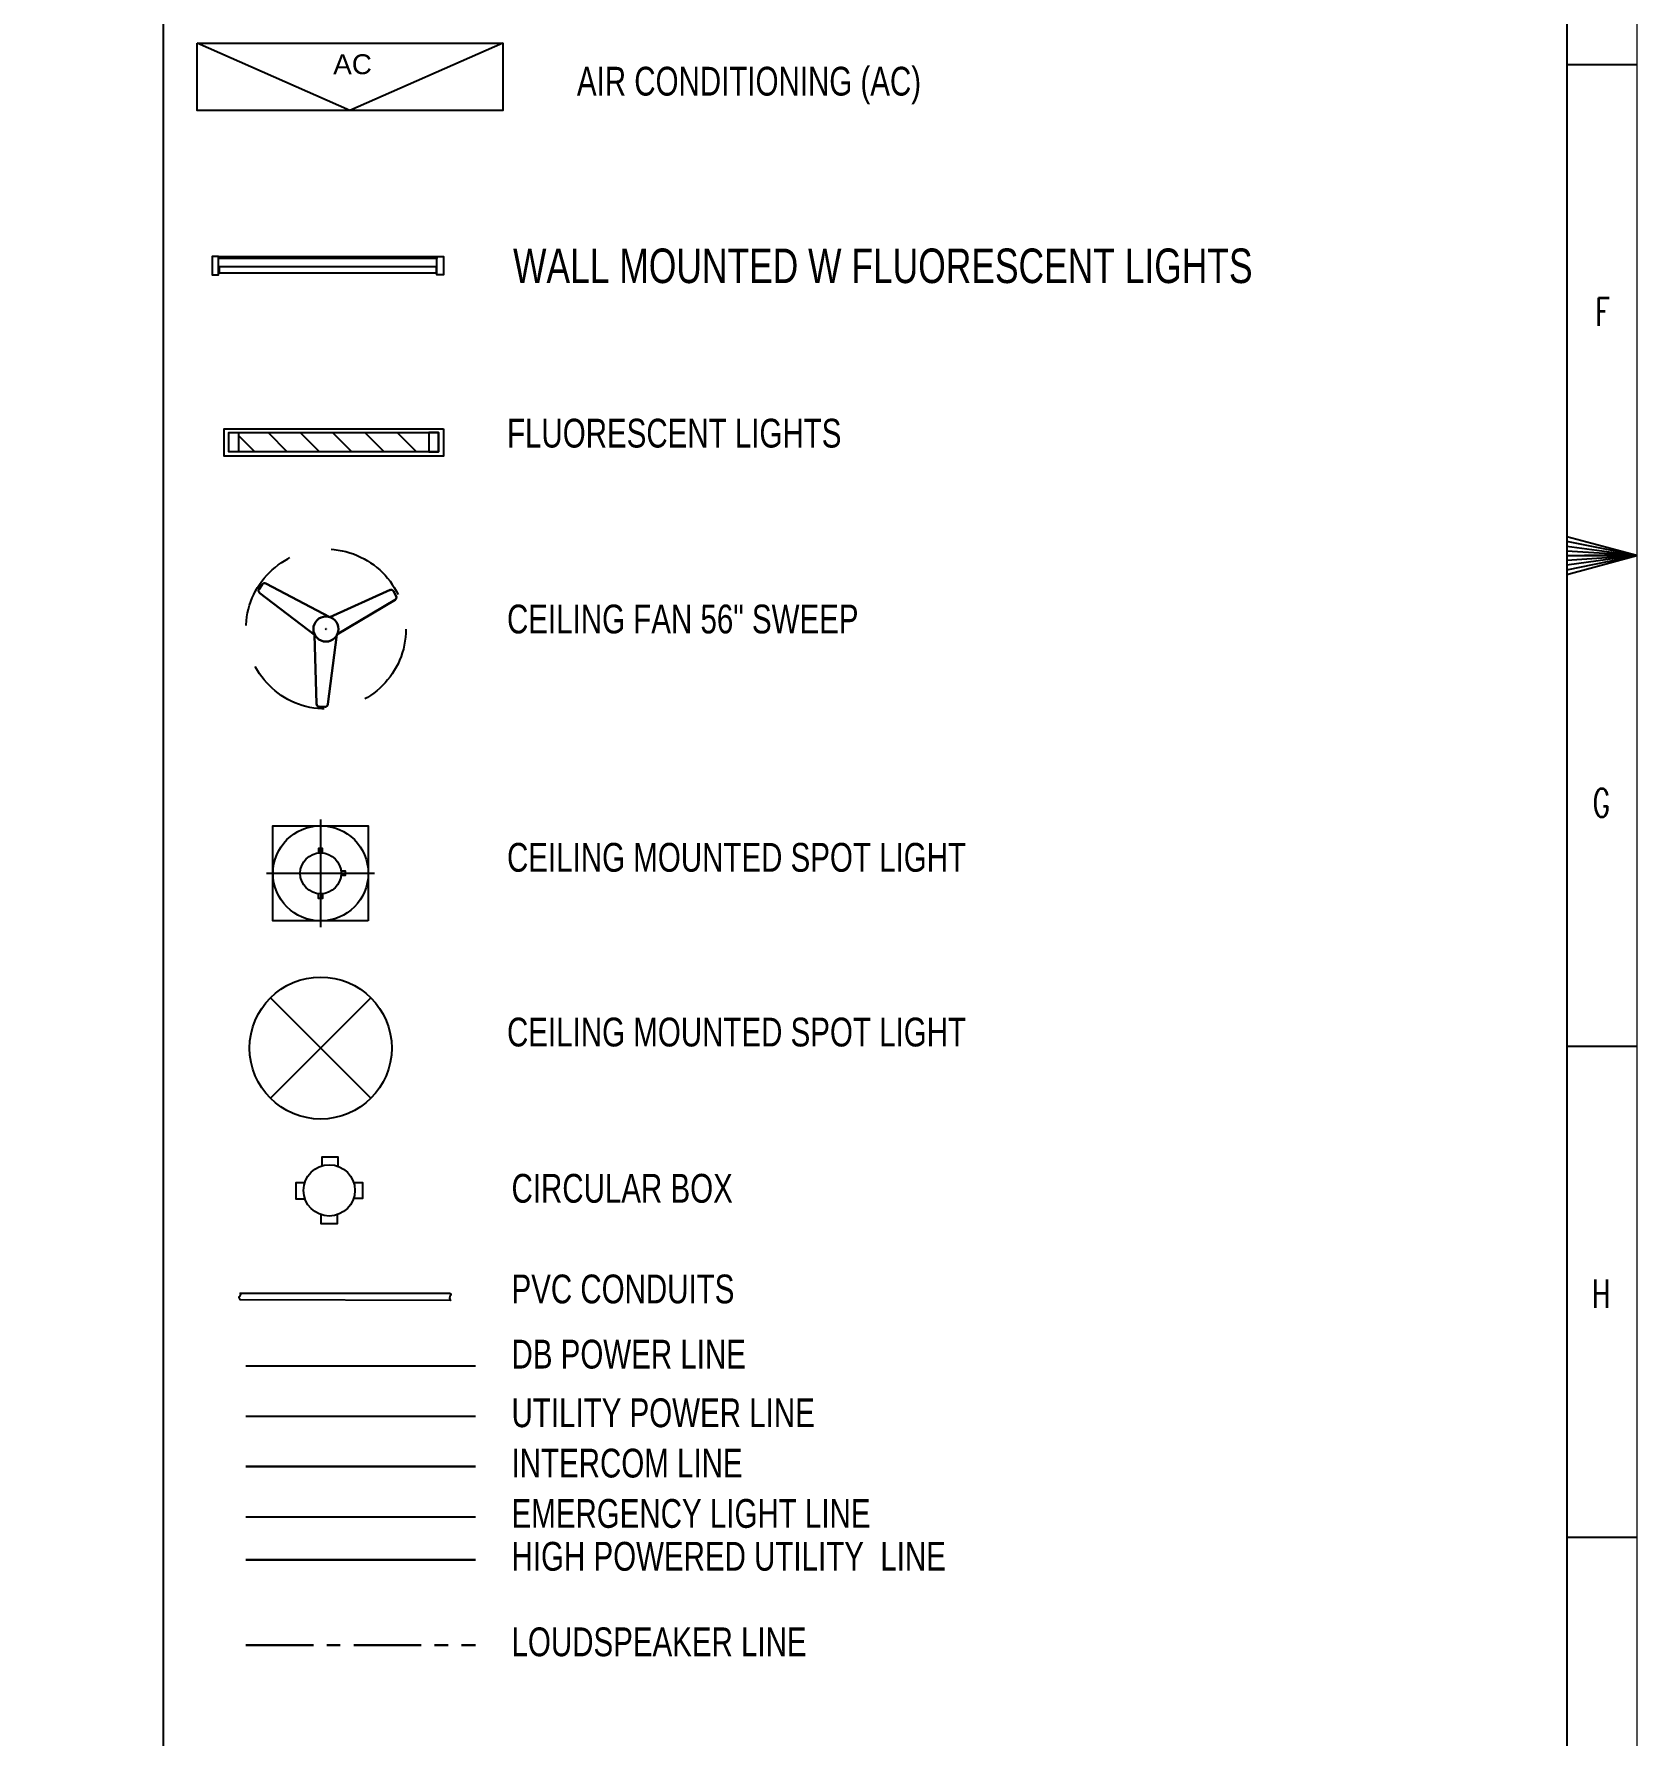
# Model space of a CAD drawing. Header units: inches. Extents: x 112 to 4169, y -2569 to 841.
# Drawn here: x 913.8 to 1102.6, y -973.9 to -773.4 of the extents above; entities that cross this region are included whole.
import ezdxf

# ---------------------------------------------------------------- set-up
doc = ezdxf.new("R2010")
doc.units = ezdxf.units.IN
doc.header["$MEASUREMENT"] = 0
doc.linetypes.add('Bathroom _ King & Twin$0$CENTER', pattern=[50.8, 31.75, -6.35, 6.35, -6.35])
doc.linetypes.add('DASHED', pattern=[0.75, 0.5, -0.25])
doc.layers.add('E-CF-Ceiling-Fan', color=42, linetype='Continuous', lineweight=30)
for name, color, linetype in [('HVAC', 44, 'Continuous'), ('Lights', 7, 'Continuous'), ('Sockets', 7, 'Continuous'), ('TEG BORDER', 7, 'Continuous')]:
    doc.layers.add(name, color=color, linetype=linetype)
doc.styles.get("Standard").update_dxf_attribs({"font": 'arial.ttf'})
doc.styles.add('Swiss721', font='swisscl.ttf')
doc.styles.add('TEG BORDER', font='txt_qlt.shx', dxfattribs={"width": 0.7, "bigfont": 'hztxt.shx'})

# ---------------------------------------------------------------- blocks, each defined once
blk = doc.blocks.new('240 BORDER A2')
for p, q in [((594, 245), (589, 245)), ((589, 210), (594, 210)), ((592.75, 210), (590.25, 210)), ((594, 175), (589, 175)), ((594, 140), (589, 140))]:
    blk.add_line(p, q)
at = {"color": 5, "lineweight": 15}
blk.add_lwpolyline([(0, 420), (594, 420), (594, 0), (0, 0)], close=True, dxfattribs=at)
blk.add_lwpolyline([(5, 415), (589, 415), (589, 5), (5, 5)], close=True)
blk.add_lwpolyline([(594, 210), (589, 211.34), (589, 208.66), (594, 210), (589, 211), (589, 210.67), (594, 210), (589, 210.33), (589, 209.67), (594, 210), (589, 209.33), (589, 209), (594, 210)])
at = {"layer": 'TEG BORDER'}
blk.add_line((489, 116), (489, 415), dxfattribs=at)
at = {"char_height": 2, "width": 2, "attachment_point": 3, "style": 'TEG BORDER'}
for s, insert in [('F', (592.09, 228.39)), ('G', (592.09, 193.39)), ('H', (592.09, 158.39))]:
    blk.add_mtext(s, dxfattribs=dict(at, insert=insert))
blk = doc.blocks.new('CF')
for p, q in [((-23.84, 14.22), (-22.76, 15.89)), ((-4.07, -2.11), (-23.55, 12.84)), ((1.35, 4.29), (-21.39, 16.19)), ((1.35, 4.29), (22.9, 13.97)), ((24.1, 13.48), (25.01, 11.71)), ((3.87, -1.9), (24.71, 10.43)), ((-4.07, -2.11), (-3.33, -26.62)), ((3.87, -1.9), (0.65, -26.82)), ((-0.39, -27.76), (-2.38, -27.66))]:
    blk.add_line(p, q)
for radius in [4.48, 0.0888]:
    blk.add_circle((0, 0), radius)
for centre, radius, start, end in [((-23.01, 13.68), 0.996, 147.13508, 237.13508), ((-21.93, 15.35), 0.996, 57.13508, 147.13508), ((23.21, 13.03), 0.996, 27.13508, 117.13508), ((24.09, 11.25), 1.03, 299.25484, 26.43573), ((-2.33, -26.67), 0.996, 177.13508, 267.13508), ((-0.34, -26.77), 0.996, 267.13508, 357.13508)]:
    blk.add_arc(centre, radius, start, end)
blk = doc.blocks.new('A$C63C712C3')
at = {"ltscale": 2}
for p, q in [((39.8, 42), (33.8, 42)), ((39.8, 15.9), (33.8, 15.9)), ((1230.6, 42), (1236.6, 42)), ((1230.6, 15.9), (1236.6, 15.9))]:
    blk.add_line(p, q, dxfattribs=at)
for points in [[(35.5, 102.6), (0, 102.6), (0, 0), (35.5, 0)], [(35.5, 102.6), (1235.5, 102.6), (1235.5, 90.2), (35.5, 90.2)], [(1235.5, 102.6), (1270.9, 102.6), (1270.9, 0), (1235.5, 0)], [(39.8, 47.6), (1230.6, 47.6), (1230.6, 10.1), (39.8, 10.1)]]:
    blk.add_lwpolyline(points, close=True, dxfattribs=at)

msp = doc.modelspace()

# ---------------------------------------------------------------- hatches: boundary and pattern name
h = msp.add_hatch()
h.set_pattern_fill('ANSI31', color=256, scale=21.528028, angle=90)
h.set_pattern_definition([(135, (1004.2895, -944.1637), (-1.902827, -1.902827), [])])
h.paths.add_polyline_path([(937.91, -820.35), (937.91, -822.61), (960.3, -822.61), (960.3, -820.35)])

# ---------------------------------------------------------------- linework, layer by layer
at = {"color": 1}
msp.add_line((938.77, -930.33), (965.81, -930.33), dxfattribs=at)
at = {"color": 3}
msp.add_line((938.77, -936.25), (965.81, -936.25), dxfattribs=at)
msp.add_line((938.77, -936.25), (965.81, -936.25), dxfattribs=at)
msp.add_line((938.77, -942.18), (965.81, -942.18))
at = {"color": 192, "lineweight": 30}
msp.add_line((938.77, -942.18), (965.81, -942.18), dxfattribs=at)
at = {"color": 6}
msp.add_line((938.77, -948.11), (965.81, -948.11), dxfattribs=at)
at = {"color": 4}
msp.add_line((938.77, -953.16), (965.81, -953.16), dxfattribs=at)
at = {"color": 4, "lineweight": 30}
msp.add_line((938.77, -953.16), (965.81, -953.16), dxfattribs=at)
at = {"color": 136, "linetype": 'Bathroom _ King & Twin$0$CENTER', "lineweight": 30, "ltscale": 0.25}
msp.add_line((938.77, -963.24), (965.81, -963.24), dxfattribs=at)
for points in [[(962.02, -819.89), (962.02, -823.12), (936.19, -823.12), (936.19, -819.89)], [(961.45, -820.35), (961.45, -822.61), (936.75, -822.61), (936.75, -820.35)], [(936.75, -822.61), (936.75, -820.35), (937.91, -820.35), (937.91, -822.61)], [(961.45, -822.61), (961.45, -820.35), (960.3, -820.35), (960.3, -822.61)]]:
    msp.add_lwpolyline(points, close=True)
for points in [[(947.8, -869.88), (947.8, -869.34), (947.33, -869.34), (947.33, -869.88)], [(947.51, -870.99), (947.57, -870.99)], [(949.97, -872.5), (950.51, -872.49), (950.51, -872.01), (949.96, -872.02)], [(947.8, -874.68), (947.8, -875.23), (947.33, -875.23), (947.33, -874.68)], [(947.73, -906.74), (947.73, -905.68), (949.61, -905.68), (949.61, -906.8)], [(945.69, -908.74), (944.63, -908.76), (944.66, -910.64), (945.72, -910.63)], [(951.45, -908.7), (952.51, -908.7), (952.51, -910.58), (951.45, -910.58)], [(949.52, -912.5), (949.52, -913.57), (947.64, -913.57), (947.64, -912.5)]]:
    msp.add_lwpolyline(points)
msp.add_lwpolyline([(962.84, -921.76, -0.56347), (962.84, -922.03, 0.380478), (962.88, -922.6), (938.08, -922.52, -0.456322), (938.08, -922.03, 0.605884), (938.08, -921.75)], format="xyb", close=True)
at = {"linetype": 'DASHED', "ltscale": 20}
msp.add_circle((948.19, -843.5), 9.42, dxfattribs=at)
for centre, radius in [((947.57, -872.28), 2.41), ((948.58, -909.64), 3.02)]:
    msp.add_circle(centre, radius)
at = {"layer": 'HVAC'}
for p, q in [((951.02, -782.4), (933.01, -774.45)), ((969.03, -774.45), (951.02, -782.4))]:
    msp.add_line(p, q, dxfattribs=at)
msp.add_lwpolyline([(933.01, -774.45), (969.03, -774.45), (969.03, -782.4), (933.01, -782.4)], close=True, dxfattribs=at)
at = {"layer": 'Lights', "color": 40}
for p, q in [((947.57, -865.92), (947.57, -878.64)), ((941.2, -872.28), (953.93, -872.28)), ((941.65, -886.96), (953.48, -898.79)), ((941.65, -898.79), (953.48, -886.96))]:
    msp.add_line(p, q, dxfattribs=at)
at = {"layer": 'Lights'}
msp.add_lwpolyline([(953.18, -877.89), (941.95, -877.89), (941.95, -866.67), (953.18, -866.67)], close=True, dxfattribs=at)
for centre, radius in [((947.57, -872.28), 5.61), ((947.57, -892.87), 8.37)]:
    msp.add_circle(centre, radius, dxfattribs=at)

# ---------------------------------------------------------------- block references
at = {"xscale": 1.652949273830399, "yscale": 1.652949273830399, "zscale": 1.652949273830399}
msp.add_blockref('240 BORDER A2', (120.75, -1181.97), dxfattribs=at)
at = {"layer": 'E-CF-Ceiling-Fan', "lineweight": 0, "xscale": 0.3305423980700439, "yscale": 0.3305423980700439, "zscale": 0.3305423980671144}
msp.add_blockref('CF', (948.19, -843.5), dxfattribs=at)
at = {"layer": 'Lights', "lineweight": 0, "xscale": 0.02142431015372569, "yscale": 0.021424310159599, "zscale": 0.02142431016141771}
msp.add_blockref('A$C63C712C3', (934.79, -801.78), dxfattribs=at)

# ---------------------------------------------------------------- texts
at = {"layer": 'HVAC'}
msp.add_text('AC', height=2.348, dxfattribs=at).set_placement((949.05, -778.12))
at = {"layer": 'Sockets', "color": 0, "style": 'Swiss721'}
for s, height, p in [('AIR CONDITIONING (AC)', 3.3899, (977.75, -780.64)), ('WALL MOUNTED W FLUORESCENT LIGHTS ', 4.0678, (970.23, -802.73)), ('FLUORESCENT LIGHTS ', 3.3899, (969.52, -822.11)), ('CEILING FAN 56" SWEEP', 3.3899, (969.52, -844.01)), ('CEILING MOUNTED SPOT LIGHT', 3.3899, (969.52, -872.09)), ('CEILING MOUNTED SPOT LIGHT', 3.3899, (969.52, -892.68)), ('CIRCULAR BOX', 3.3899, (970.05, -911.09)), ('PVC CONDUITS', 3.3899, (970.05, -922.95)), ('DB POWER LINE', 3.3899, (970.05, -930.63)), ('UTILITY POWER LINE', 3.3899, (970.05, -937.54)), ('INTERCOM LINE', 3.3899, (970.05, -943.47)), ('EMERGENCY LIGHT LINE', 3.3899, (970.05, -949.4)), ('HIGH POWERED UTILITY  LINE', 3.3899, (970.05, -954.45)), ('LOUDSPEAKER LINE', 3.3899, (970.05, -964.53))]:
    msp.add_text(s, height=height, dxfattribs=at).set_placement(p)

doc.saveas('drawing.dxf')
